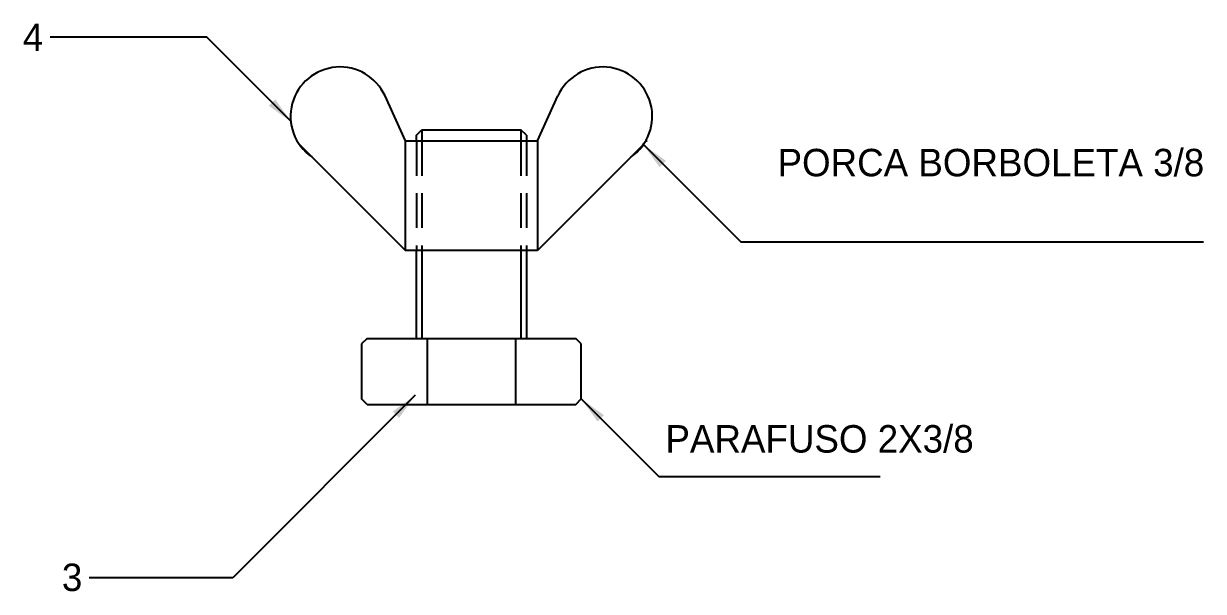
# Model space of a CAD drawing. Header units: millimetres. Extents: x -4548 to 362, y -239 to 259.
# Drawn here: x -236.2 to -128.8, y 152.3 to 204 of the extents above; entities that cross this region are included whole.
import ezdxf

# ---------------------------------------------------------------- set-up
doc = ezdxf.new("R2010")
doc.units = ezdxf.units.MM
doc.linetypes.add('HIDDEN2', pattern=[4.7625, 3.175, -1.5875])
for name, color, linetype in [('Contorno', 7, 'Continuous'), ('Cortes', 140, 'HIDDEN2'), ('Cotas', 1, 'Continuous')]:
    doc.layers.add(name, color=color, linetype=linetype)
doc.dimstyles.new('ISO-25', dxfattribs={"dimtxt": 2.5, "dimasz": 2.5, "dimexe": 1.25, "dimexo": 0.625, "dimtad": 1, "dimtxsty": 'Standard', "dimcen": 2.5, "dimadec": 0, "dimazin": 0, "dimtfac": 1, "dimtmove": 0, "dimatfit": 3, "dimfxl": 0, "dimarcsym": 0})

msp = doc.modelspace()

# ---------------------------------------------------------------- linework, layer by layer
msp.add_line((-179.541, 193.375), (-179.412, 193.375))
at = {"layer": 'Contorno'}
for p, q in [((-201.412, 193.375), (-203.275, 197.464)), ((-189.412, 193.375), (-187.548, 197.464)), ((-200.412, 193.875), (-199.912, 194.375)), ((-199.912, 194.375), (-190.912, 194.375)), ((-199.912, 194.375), (-199.912, 193.375)), ((-190.912, 194.375), (-190.912, 193.375)), ((-190.412, 193.875), (-190.912, 194.375)), ((-201.412, 193.375), (-189.412, 193.375)), ((-201.412, 183.375), (-201.412, 193.375)), ((-200.412, 193.375), (-200.412, 193.875)), ((-190.412, 193.875), (-190.412, 193.375)), ((-189.412, 193.375), (-189.412, 183.375)), ((-211.06, 193.024), (-201.412, 183.375)), ((-179.763, 193.024), (-189.412, 183.375)), ((-195.412, 183.375), (-201.412, 183.375)), ((-200.412, 175.375), (-200.412, 183.375)), ((-199.912, 183.375), (-199.912, 175.375)), ((-189.412, 183.375), (-195.412, 183.375)), ((-190.912, 183.375), (-190.912, 175.375)), ((-190.412, 183.375), (-190.412, 175.375)), ((-205.412, 175.375), (-205.412, 175.375)), ((-204.912, 175.375), (-205.412, 174.875)), ((-204.912, 175.375), (-185.912, 175.375)), ((-199.412, 169.375), (-199.412, 175.375)), ((-199.412, 175.375), (-191.412, 175.375)), ((-191.412, 175.375), (-191.412, 169.375)), ((-185.412, 174.875), (-185.912, 175.375)), ((-205.412, 174.875), (-205.412, 169.875)), ((-185.412, 169.875), (-185.412, 174.875)), ((-204.912, 169.375), (-205.412, 169.875)), ((-185.912, 169.375), (-185.412, 169.875)), ((-204.912, 169.375), (-199.412, 169.375)), ((-203.412, 169.375), (-185.912, 169.375))]:
    msp.add_line(p, q, dxfattribs=at)
for centre, start, end in [((-207.37, 195.598), 24.49528, 235.10238), ((-183.453, 195.598), 304.89762, 155.50472)]:
    msp.add_arc(centre, 4.5, start, end, dxfattribs=at)
at = {"layer": 'Cortes'}
for p, q in [((-200.412, 193.375), (-200.412, 183.375)), ((-199.912, 193.375), (-199.912, 183.375)), ((-190.912, 193.375), (-190.912, 183.375)), ((-190.412, 193.375), (-190.412, 183.375))]:
    msp.add_line(p, q, dxfattribs=at)

# ---------------------------------------------------------------- texts
at = {"layer": 'Cotas', "char_height": 2.5}
for s, insert, width, attachment_point in [('4', (-234.382, 201.548), 0.6514, 9), ('PORCA BORBOLETA 3/8', (-167.556, 192.642), 38.56129, 1), ('PARAFUSO 2X3/8 ', (-177.758, 167.488), 40.4424, 1), ('3', (-230.821, 152.347), 0.6514, 9)]:
    msp.add_mtext(s, dxfattribs=dict(at, insert=insert, width=width, attachment_point=attachment_point))

# ---------------------------------------------------------------- leaders
at = {"layer": 'Cotas', "annotation_type": 0, "has_hookline": 1, "hookline_direction": 1, "text_width": 1.667}
for points in [[(-211.796, 195.089), (-219.505, 202.798), (-233.757, 202.798)], [(-200.519, 170.203), (-217.125, 153.597), (-230.196, 153.597)]]:
    msp.add_leader(points, dimstyle='ISO-25', override={"dimgap": 0.625, "dimtad": 0}, dxfattribs=at)
at = {"layer": 'Cotas'}
for points in [[(-179.763, 193.024), (-170.906, 184.167), (-128.801, 184.167)], [(-185.412, 169.875), (-178.358, 162.821), (-158.214, 162.821)]]:
    msp.add_leader(points, dimstyle='ISO-25', override={"dimgap": 0.625, "dimtad": 0}, dxfattribs=at)

doc.saveas('drawing.dxf')
